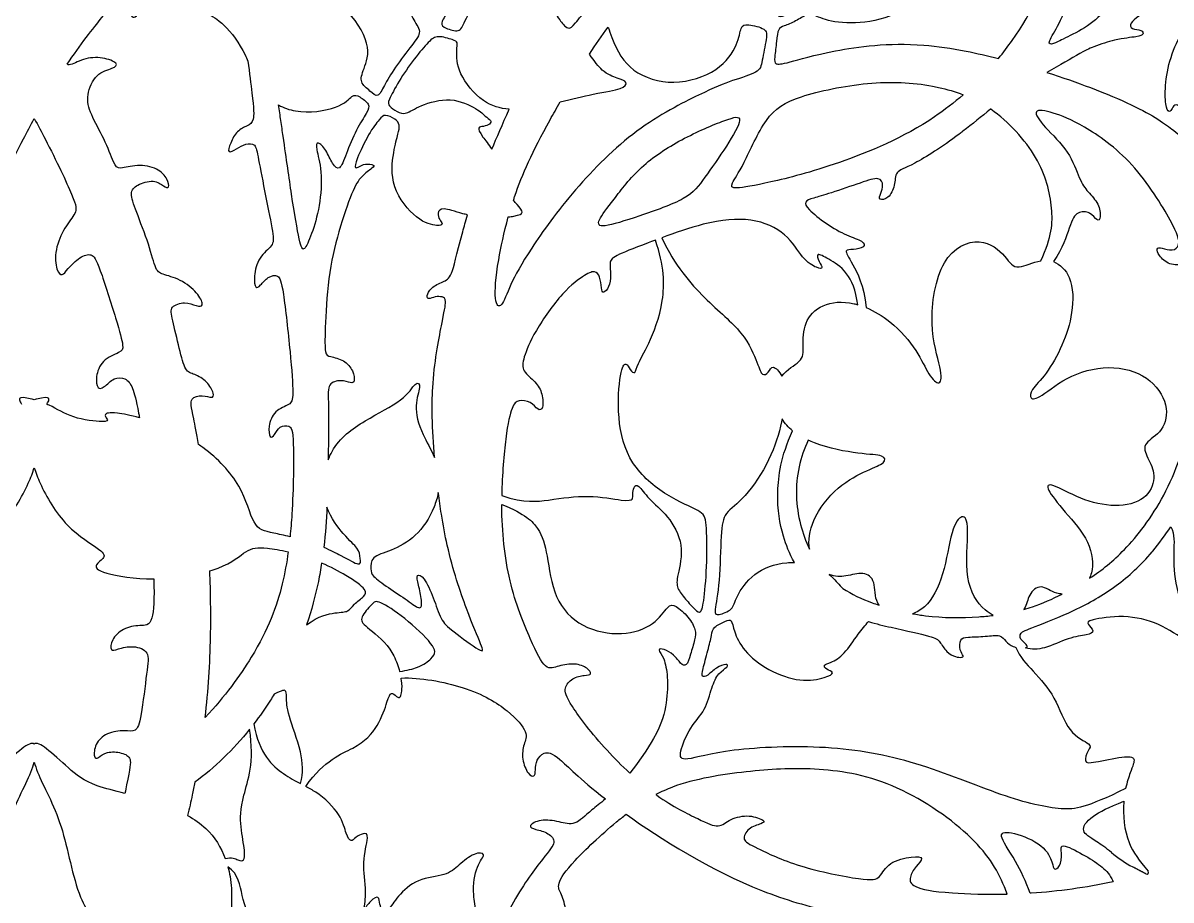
# Model space of a CAD drawing. Header units: millimetres. Extents: x -136 to 133, y -85 to 93.
# Drawn here: x -2.2 to 73.7, y -20.5 to 37.5 of the extents above; entities that cross this region are included whole.
import ezdxf

# ---------------------------------------------------------------- set-up
doc = ezdxf.new("R2010")
doc.units = ezdxf.units.MM
doc.header["$MEASUREMENT"] = 0
doc.layers.add('Default', color=18, linetype='Continuous')

msp = doc.modelspace()

# ---------------------------------------------------------------- linework, layer by layer
at = {"layer": 'Default', "color": 5}
for centre, radius, start, end in [((74.917, -11.196), 8.004, 229.77915, 242.05977), ((72.087, -18.624), 0.112, 242.45921, 38.97213)]:
    msp.add_arc(centre, radius, start, end, dxfattribs=at)
for points, knots in [([(30.732, 56.685), (31.061, 55.479), (32.159, 53.694), (34.285, 51.432), (34.609, 49.719), (34.213, 48.242), (34.339, 47.881), (35.15, 48.278), (35.727, 48.097), (35.33, 47.611), (34.213, 45.502), (33.618, 42.528), (30.789, 41.393), (28.904, 40.864), (27.664, 41.019), (27.323, 40.833), (26.369, 39.278), (25.873, 38.27), (25.32, 37.468), (25.636, 37.21), (26.685, 36.877), (26.885, 37.493), (27.851, 39.324), (30.432, 40.123), (32.596, 39.624), (33.678, 38.841), (33.595, 38.625), (32.952, 38.181), (33.202, 37.809), (33.825, 37.014), (34.231, 37.438), (34.96, 38.351), (35.549, 39.111), (35.801, 39.416)], [346.974636, 346.974636, 346.974636, 346.974636, 348.360362, 350.027032, 351.693702, 353.360372, 355.027042, 356.693712, 358.360382, 360.027051, 361.693721, 363.360391, 365.027061, 366.693731, 368.360401, 370.027071, 371.693741, 373.360411, 375.027081, 376.693751, 378.360421, 380.027091, 381.693761, 383.360431, 385.027101, 386.693771, 388.360441, 390.027111, 391.693781, 393.360451, 395.027121, 396.69379, 397.599706, 397.599706, 397.599706, 397.599706]), ([(66.495, 53.827), (65.301, 53.695), (64.245, 53.009), (63.894, 51.634), (63.301, 50.513), (62.373, 50.081), (62.181, 50.273), (62.613, 50.994), (62.501, 52.147), (62.053, 52.307), (59.779, 51.522), (55.773, 49.87), (53.724, 48.878), (53.389, 48.464), (53.277, 47.343), (52.908, 46.575), (52.316, 46.094), (52.156, 46.575), (52.348, 47.247), (51.916, 47.695), (51.035, 47.423), (49.061, 46.368), (48.389, 45.775), (47.956, 44.334), (47.396, 43.454), (46.948, 43.053), (47.348, 41.692), (47.666, 38.979), (47.59, 37.912), (48.047, 37.942), (49.267, 38.598), (49.648, 39.314), (49.19, 40.731), (50.029, 43.124), (51.989, 44.695), (55.152, 44.533), (56.936, 43.803), (58.152, 43.836), (58.72, 44.484), (59.093, 44.014), (58.849, 42.83), (58.12, 40.559), (56.141, 38.208), (53.384, 37.445), (51.032, 37.591), (49.929, 38.159), (49.653, 38.159), (48.875, 37.64), (48.031, 37.316), (47.707, 37.202), (47.61, 36.391), (47.464, 35.175), (47.464, 34.769), (48.145, 34.834), (50.983, 35.694), (55.745, 36.37), (59.176, 35.862), (60.138, 35.675)], [241.040203, 241.040203, 241.040203, 241.040203, 242.160122, 243.460122, 244.760122, 246.060122, 247.360122, 248.660122, 249.960122, 251.260122, 252.560122, 253.860122, 254.860122, 255.860122, 256.860122, 257.860122, 258.860122, 259.860122, 260.860122, 261.860122, 262.860122, 263.860122, 264.860122, 265.860122, 266.860122, 267.860122, 268.860122, 269.860122, 270.860122, 271.860122, 272.860122, 273.860122, 274.860122, 275.860122, 276.860122, 277.860122, 278.860122, 279.860122, 280.860122, 281.860122, 282.860122, 283.860122, 284.860122, 285.860122, 286.860122, 287.860122, 288.860122, 289.860122, 290.860122, 291.860122, 292.860122, 293.860122, 294.860122, 295.860122, 296.860122, 297.860122, 298.239533, 298.239533, 298.239533, 298.239533]), ([(62.279, 35.192), (62.602, 35.584), (64.327, 37.843), (66.279, 42.175), (66.996, 47.404), (66.857, 51.333), (66.548, 53.491), (66.495, 53.827)], [227.436869, 227.436869, 227.436869, 227.436869, 228.296015, 232.298253, 236.300491, 240.302728, 241.040203, 241.040203, 241.040203, 241.040203]), ([(15.896, 49.441), (16.706, 48.22), (17.047, 46.118), (16.742, 43.804), (17.45, 40.567), (19.602, 39.106), (21.822, 38.936), (22.88, 39.226), (23.273, 38.901), (23.444, 37.826), (24.212, 36.972), (23.58, 36.204), (22.302, 34.525), (21.618, 33.354), (21.244, 32.54), (20.756, 33.028), (19.991, 33.598), (20.268, 34.412), (20.886, 35.99), (19.128, 38.838), (16.492, 39.782), (14.851, 39.505), (14.036, 39.189), (13.84, 39.11)], [107.761349, 107.761349, 107.761349, 107.761349, 109.517677, 111.546805, 113.575932, 115.60506, 117.634187, 119.663315, 121.692442, 123.72157, 125.750697, 127.779825, 129.808952, 131.83808, 133.867208, 135.896335, 137.925463, 139.95459, 141.983718, 144.012845, 146.041973, 148.0711, 148.732428, 148.732428, 148.732428, 148.732428]), ([(0.678, 34.81), (1.54, 36.073), (3.443, 38.507), (3.936, 39.027), (4.74, 38.653), (4.879, 38.029), (5.087, 37.822), (5.461, 38.168), (5.766, 39.235), (5.48, 40.46), (5.48, 40.945), (7.116, 42.65), (9.343, 44.737), (11.084, 46.056), (11.113, 46.078)], [1117.133291, 1117.133291, 1117.133291, 1117.133291, 1118.83879, 1120.757562, 1122.676333, 1124.595105, 1126.513877, 1128.432648, 1130.35142, 1132.270192, 1134.188963, 1136.107735, 1138.026507, 1138.058845, 1138.058845, 1138.058845, 1138.058845]), ([(68.363, 33.266), (69.399, 32.873), (72.174, 31.702), (74.096, 30.277), (74.936, 29.57), (75.231, 29.865), (74.73, 31.56), (74.066, 32.253), (73.801, 32.002), (73.653, 31.604), (73.358, 31.781), (73.255, 33.108), (73.535, 35.025), (74.341, 36.937), (75.254, 37.882), (74.925, 38.332), (73.876, 39.081), (73.501, 38.976), (72.255, 38.491), (71.544, 37.992), (70.939, 37.507), (71.045, 37.129), (71.801, 37.084), (71.907, 36.781), (71.574, 36.63), (70.158, 36.491), (69.054, 36.155), (68.585, 35.963)], [136.951722, 136.951722, 136.951722, 136.951722, 137.445396, 138.445396, 139.445396, 140.445396, 141.445396, 142.445396, 143.445396, 144.445396, 145.445396, 146.445396, 147.445396, 148.445396, 149.445396, 150.445396, 151.445396, 152.445396, 153.445396, 154.445396, 155.445396, 156.445396, 157.445396, 158.445396, 159.445396, 160.445396, 161.199389, 161.199389, 161.199389, 161.199389]), ([(12.149, 38.535), (11.757, 38.467), (10.829, 38.435), (9.689, 38.757), (9.803, 38.204), (11.023, 37.634), (12.139, 36.108), (12.573, 35.158), (12.633, 35.024)], [994.705436, 994.705436, 994.705436, 994.705436, 996.116409, 998.145537, 1000.174664, 1002.203792, 1004.23292, 1004.56551, 1004.56551, 1004.56551, 1004.56551]), ([(36.47, 37.273), (36.546, 37.036), (36.961, 35.821), (37.89, 34.225), (40.779, 33.306), (43.903, 34.317), (45.111, 36.221), (45.216, 37.337), (45.61, 37.507), (46.989, 37.153), (46.962, 36.654), (46.621, 34.882), (46.503, 34.265), (44.691, 33.766), (42.932, 33.044), (38.288, 30.683), (34.118, 26.514), (31.108, 22.324), (29.929, 20.135), (29.405, 18.6), (28.9, 18.956), (29.069, 21.312), (29.576, 23.689), (29.863, 24.711)], [355.383812, 355.383812, 355.383812, 355.383812, 355.990556, 358.555101, 361.119647, 363.684192, 366.248738, 368.813283, 371.377829, 373.942374, 376.50692, 379.071465, 381.636011, 384.200556, 386.765102, 389.329647, 391.894193, 394.458738, 397.023284, 399.587829, 402.152374, 404.71692, 406.507297, 406.507297, 406.507297, 406.507297]), ([(29.919, 31.832), (29.335, 31.882), (28.046, 32.246), (26.441, 34.286), (26.441, 35.839), (26.523, 36.275), (26.304, 36.399), (25.141, 36.752), (24.665, 36.38), (23.635, 35.208), (22.587, 33.654), (21.885, 32.328), (21.923, 32.088), (22.508, 31.637), (23.072, 31.465), (23.913, 32.066), (26.069, 32.713), (27.946, 31.802), (28.321, 31.351), (28.772, 31.105), (28.675, 30.837), (28.214, 30.676), (27.817, 30.676), (27.976, 30.238), (28.557, 29.516), (28.772, 29.19)], [116.213345, 116.213345, 116.213345, 116.213345, 117.492747, 119.037586, 120.582425, 122.127264, 123.672103, 125.216942, 126.761781, 128.30662, 129.85146, 131.396299, 132.941138, 134.485977, 136.030816, 137.575655, 139.120494, 140.665333, 142.210172, 143.755011, 145.29985, 146.844689, 148.389528, 149.934367, 150.873328, 150.873328, 150.873328, 150.873328]), ([(68.585, 35.963), (68.431, 35.9), (67.658, 35.558), (66.801, 35), (65.691, 34.393), (65.472, 34.273)], [161.199389, 161.199389, 161.199389, 161.199389, 161.445396, 162.445396, 162.676593, 162.676593, 162.676593, 162.676593]), ([(9.371, 9.663), (9.249, 10.418), (8.917, 12.031), (8.767, 12.78), (9.665, 12.96), (10.309, 12.705), (10.437, 12.96), (9.987, 13.858), (9.059, 14.352), (8.49, 14.457), (8.131, 15.909), (7.607, 18.087), (7.454, 18.807), (8.496, 19.144), (9.261, 18.807), (9.752, 18.777), (9.445, 19.543), (8.373, 20.538), (6.994, 20.921), (6.535, 21.105), (6.152, 22.79), (5.188, 25.23), (4.805, 26.348), (5.234, 26.838), (6.46, 27.221), (7.103, 26.716), (7.456, 26.578), (7.371, 27.191), (6.713, 27.957), (5.303, 28.217), (4.078, 27.834), (3.817, 28.11), (3.159, 29.902), (2.193, 31.532), (1.91, 32.761), (2.571, 34.237), (3.801, 34.558), (4.122, 34.842), (3.082, 35.315), (1.701, 35.22), (0.967, 34.725), (0.725, 34.782), (0.678, 34.81)], [1044.445317, 1044.445317, 1044.445317, 1044.445317, 1045.38891, 1047.264984, 1049.141059, 1051.017133, 1052.893207, 1054.769282, 1056.645356, 1058.52143, 1060.397505, 1062.273579, 1064.149653, 1066.025727, 1067.901802, 1069.777876, 1071.65395, 1073.530025, 1075.406099, 1077.282173, 1079.158248, 1081.034322, 1082.910396, 1084.786471, 1086.662545, 1088.538619, 1090.414694, 1092.290768, 1094.166842, 1096.042917, 1097.918991, 1099.795065, 1101.67114, 1103.547214, 1105.423288, 1107.299362, 1109.175437, 1111.051511, 1112.927585, 1114.80366, 1116.679734, 1117.133291, 1117.133291, 1117.133291, 1117.133291]), ([(12.633, 35.024), (12.743, 34.218), (13.032, 32.075), (13.062, 31.015), (12.631, 30.746), (11.912, 30.44), (11.462, 29.578), (11.253, 28.859), (11.9, 29.218), (12.493, 29.578), (13.158, 29.578), (13.284, 28.823), (13.81, 26.088), (14.349, 23.446), (14.349, 22.817), (13.324, 22.098), (13.001, 20.715), (13.144, 19.906), (13.45, 20.158), (13.953, 20.787), (14.672, 20.93), (14.942, 20.265), (15.485, 15.486), (15.664, 12.718), (15.485, 12.304), (14.37, 11.945), (13.957, 10.83), (14.083, 10.022), (14.406, 10.273), (14.712, 10.902), (15.431, 10.956), (15.7, 10.507), (15.649, 6.241), (15.476, 4.057), (15.426, 3.573)], [1004.56551, 1004.56551, 1004.56551, 1004.56551, 1005.132618, 1006.207618, 1007.282618, 1008.357618, 1009.432618, 1010.507618, 1011.582618, 1012.657618, 1013.732618, 1014.807618, 1015.882618, 1016.957618, 1018.032618, 1019.107618, 1020.182618, 1021.257618, 1022.332618, 1023.407618, 1024.482618, 1025.557618, 1026.632618, 1027.707618, 1028.782618, 1029.857618, 1030.932618, 1032.007618, 1033.082618, 1034.157618, 1035.232618, 1036.307618, 1037.382618, 1037.694935, 1037.694935, 1037.694935, 1037.694935]), ([(33.296, 32.32), (34.034, 32.498), (35.88, 32.953), (37.494, 33.164), (37.805, 33.659), (37.114, 33.854), (36.165, 34.223), (35.561, 34.984), (35.23, 35.481)], [413.776861, 413.776861, 413.776861, 413.776861, 414.935626, 416.480465, 418.025304, 419.570143, 421.114982, 422.27257, 422.27257, 422.27257, 422.27257]), ([(59.949, 32.794), (59.35, 32.27), (56.758, 30.263), (51.351, 28.023), (46.851, 26.913), (44.649, 26.505), (44.538, 26.858), (45.334, 27.908), (46.879, 31.488), (48.733, 32.689), (53.753, 33.744), (56.709, 33.608), (58.189, 33.308), (58.32, 33.279)], [176.814093, 176.814093, 176.814093, 176.814093, 178.111858, 182.114096, 186.116334, 190.118572, 194.12081, 198.123048, 202.125285, 206.127523, 210.129761, 214.131999, 214.522001, 214.522001, 214.522001, 214.522001]), ([(14.667, 32.118), (15.004, 31.927), (16.219, 31.491), (18.848, 31.891), (19.581, 32.867), (19.971, 32.705), (20.753, 32.184), (20.557, 31.647), (19.825, 30.556), (19.093, 28.799), (18.718, 27.708), (18.23, 28.18), (17.823, 29.157), (17.221, 29.775), (17.091, 29.336), (17.579, 27.822), (17.416, 25.381), (16.847, 23.49), (16.326, 22.351), (16.082, 22.839), (15.577, 25.744), (15.19, 28.538), (14.972, 30.046)], [175.31699, 175.31699, 175.31699, 175.31699, 176.230194, 178.259321, 180.288449, 182.317576, 184.346704, 186.375831, 188.404959, 190.434087, 192.463214, 194.492342, 196.521469, 198.550597, 200.579724, 202.608852, 204.637979, 206.667107, 208.696234, 210.725362, 212.754489, 214.413831, 214.413831, 214.413831, 214.413831]), ([(14.972, 30.046), (14.923, 30.382), (14.826, 31.049), (14.719, 31.765), (14.667, 32.118)], [174.6089572, 174.6089572, 174.6089572, 174.6089572, 174.9787427, 175.3169898, 175.3169898, 175.3169898, 175.3169898]), ([(30.2, 25.819), (30.226, 25.897), (30.753, 27.465), (31.587, 29.297), (33.06, 31.912), (33.296, 32.32)], [410.618424, 410.618424, 410.618424, 410.618424, 410.752522, 413.317068, 413.776861, 413.776861, 413.776861, 413.776861]), ([(-8.458, 11.439), (-8.437, 11.547), (-8.243, 12.555), (-8.019, 13.502), (-7.534, 14.098), (-6.771, 14.126), (-6.078, 13.391), (-5.662, 13.294), (-5.538, 14.098), (-5.912, 15.276), (-7.27, 15.789), (-7.437, 16.039), (-7.021, 17.619), (-5.716, 21.748), (-5.3, 22.331), (-4.537, 22.123), (-3.636, 21.222), (-3.359, 20.778), (-2.943, 21.083), (-2.819, 22.539), (-3.512, 24.063), (-4.302, 25.006), (-4.302, 25.616), (-2.767, 28.828), (-1.741, 30.771), (-1.493, 31.226)], [465.507982, 465.507982, 465.507982, 465.507982, 465.723673, 467.642444, 469.561216, 471.479988, 473.398759, 475.317531, 477.236302, 479.155074, 481.073846, 482.992617, 484.911389, 486.830161, 488.748932, 490.667704, 492.586476, 494.505247, 496.424019, 498.342791, 500.261562, 502.180334, 504.099106, 506.017877, 506.600229, 506.600229, 506.600229, 506.600229]), ([(-1.493, 31.226), (-1.245, 30.771), (-0.218, 28.828), (1.316, 25.616), (1.316, 25.006), (0.526, 24.063), (-0.167, 22.539), (-0.042, 21.083), (0.374, 20.778), (0.651, 21.222), (1.552, 22.123), (2.315, 22.331), (2.73, 21.748), (4.036, 17.619), (4.452, 16.039), (4.285, 15.789), (2.927, 15.276), (2.552, 14.098), (2.677, 13.294), (3.093, 13.391), (3.786, 14.126), (4.549, 14.098), (5.034, 13.502), (5.258, 12.555), (5.452, 11.547), (5.472, 11.439)], [506.600229, 506.600229, 506.600229, 506.600229, 507.182581, 509.101353, 511.020125, 512.938896, 514.857668, 516.77644, 518.695211, 520.613983, 522.532755, 524.451526, 526.370298, 528.28907, 530.207841, 532.126613, 534.045384, 535.964156, 537.882928, 539.801699, 541.720471, 543.639243, 545.558014, 547.476786, 547.692477, 547.692477, 547.692477, 547.692477]), ([(27.174, 24.85), (27.068, 24.874), (26.404, 25.035), (25.444, 25.402), (25.144, 24.952), (25.305, 24.523), (25.573, 24.254), (25.315, 24.072), (23.868, 24.383), (21.991, 26.668), (22.275, 29.196), (22.597, 30.268), (22.704, 30.794), (22.436, 31.201), (21.664, 31.523), (21.396, 31.255), (20.645, 30.29), (19.758, 28.404), (19.682, 27.868), (20.026, 28.05), (20.347, 28.243), (21.066, 28.168), (20.937, 27.975), (20.133, 27.439), (19.564, 26.532), (18.623, 23.787), (17.904, 20.732), (17.728, 17.033), (17.728, 15.59), (18.005, 15.501), (19.026, 15.279), (19.636, 14.536), (19.725, 13.781), (19.481, 13.703), (18.815, 13.97), (17.894, 13.725), (17.978, 12.761), (17.969, 10.172), (17.947, 8.648)], [407.608154, 407.608154, 407.608154, 407.608154, 407.892292, 409.437131, 410.981971, 412.52681, 414.071649, 415.616488, 417.161327, 418.706166, 420.251005, 421.795844, 423.340683, 424.885522, 426.430361, 427.9752, 429.520039, 431.064878, 432.609717, 434.154556, 435.699395, 437.244234, 438.789073, 440.333912, 441.878751, 443.42359, 444.968429, 446.513268, 448.058108, 449.602947, 451.147786, 452.692625, 454.237464, 455.782303, 457.327142, 458.871981, 460.41682, 461.704169, 461.704169, 461.704169, 461.704169]), ([(65.081, 21.822), (65.822, 23.39), (65.953, 25.306), (65.14, 28.611), (62.964, 31.014), (61.767, 31.838), (61.763, 31.841)], [349.195589, 349.195589, 349.195589, 349.195589, 352.893644, 356.895882, 360.89812, 360.909944, 360.909944, 360.909944, 360.909944]), ([(68.297, 0.819), (69.148, 1.371), (70.634, 2.568), (73.35, 5.996), (75.333, 11.522), (75.541, 17.732), (75.081, 21.182), (74.634, 21.588), (73.556, 21.487), (72.845, 22.198), (72.703, 22.665), (73.048, 22.706), (73.8, 22.422), (74.329, 22.808), (74.065, 23.926), (71.205, 28.519), (67.708, 30.927), (65.824, 31.659), (64.421, 31.911), (65.238, 30.717), (67.018, 29.042), (67.646, 27.116), (68.169, 26.383), (68.965, 25.588), (69.069, 24.604), (68.818, 24.394), (68.399, 25.064), (67.457, 25.106), (67.062, 24.375), (66.549, 22.669), (65.911, 21.761)], [367.252734, 367.252734, 367.252734, 367.252734, 369.430527, 371.880623, 374.330718, 376.780814, 379.230909, 381.681005, 384.1311, 386.581196, 389.031291, 391.481387, 393.931482, 396.381578, 398.831674, 401.281769, 403.731865, 406.18196, 408.632056, 411.082151, 413.532247, 415.982342, 418.432438, 420.882533, 423.332629, 425.782724, 428.23282, 430.682915, 433.133011, 435.16844, 435.16844, 435.16844, 435.16844]), ([(59.933, 30.379), (59.846, 30.312), (58.643, 29.392), (56.354, 27.968), (55.412, 27.759), (55.481, 26.8), (55.01, 25.893), (54.313, 25.788), (54.487, 26.276), (54.696, 26.8), (54.452, 27.41), (53.318, 27.026), (51.041, 26.232), (49.982, 25.95), (49.416, 25.738), (49.586, 25.285), (50.9, 24.226), (52.271, 23.449), (53.401, 23.124), (53.472, 22.7), (52.666, 22.53), (52.03, 22.587), (52.472, 21.91), (53.384, 20.199), (53.52, 18.716)], [361.453815, 361.453815, 361.453815, 361.453815, 361.531619, 362.531619, 363.531619, 364.531619, 365.531619, 366.531619, 367.531619, 368.531619, 369.531619, 370.531619, 371.531619, 372.531619, 373.531619, 374.531619, 375.531619, 376.531619, 377.531619, 378.531619, 379.531619, 380.531619, 381.531619, 382.464639, 382.464639, 382.464639, 382.464639]), ([(29.863, 24.711), (29.998, 24.729), (30.552, 24.821), (30.935, 24.984), (30.578, 25.366), (30.283, 25.707), (30.2, 25.819)], [406.507297, 406.507297, 406.507297, 406.507297, 406.94465, 408.489489, 410.034328, 410.618424, 410.618424, 410.618424, 410.618424]), ([(24.835, 11.506), (24.822, 12.162), (24.851, 14.483), (25.538, 18.063), (25.804, 19.273), (25.508, 19.45), (25.036, 19.464), (24.549, 19.243), (24.446, 19.45), (24.697, 20.04), (25.582, 20.453), (26.128, 20.674), (26.432, 22.287), (27.044, 24.431), (27.174, 24.85)], [475.661173, 475.661173, 475.661173, 475.661173, 476.384842, 478.275327, 480.165812, 482.056296, 483.946781, 485.837266, 487.727751, 489.618235, 491.50872, 493.399205, 495.28969, 495.677676, 495.677676, 495.677676, 495.677676]), ([(52.97, 18.911), (52.863, 19.879), (52.235, 21.251), (50.976, 21.964), (50.187, 22.403), (50.395, 21.745), (50.724, 21.285), (50.351, 21.285), (49.31, 21.877), (48.369, 23.657), (46.023, 24.72), (43.219, 24.471), (40.878, 23.656), (40.01, 23.336)], [382.232648, 382.232648, 382.232648, 382.232648, 383.141846, 384.186622, 385.231398, 386.276174, 387.32095, 388.365727, 389.410503, 390.455279, 391.500055, 392.544831, 393.307842, 393.307842, 393.307842, 393.307842]), ([(29.431, 6.287), (30.962, 5.789), (32.668, 6.004), (35.168, 6.387), (37.671, 5.892), (38.14, 6.026), (38.073, 6.36), (38.14, 6.869), (38.448, 7.097), (39.077, 6.093), (40.415, 5.022), (41.553, 3.054), (41.007, 0.853), (40.981, 0.185), (41.581, -0.549), (42.249, -1.323), (42.609, -1.55), (42.809, -0.749), (43.036, 1.92), (42.969, 4.704), (42.742, 5.238), (40.388, 6.151), (37.813, 8.297), (37.006, 11.421), (37.264, 14.67), (37.658, 15.167), (37.916, 14.567), (38.259, 14.275), (38.379, 14.961), (39.066, 16.077), (40.228, 18.9), (40.188, 21.475), (39.59, 23.179)], [184.560374, 184.560374, 184.560374, 184.560374, 186.077853, 187.828566, 189.579279, 191.329991, 193.080704, 194.831416, 196.582129, 198.332841, 200.083554, 201.834266, 203.584979, 205.335691, 207.086404, 208.837116, 210.587829, 212.338541, 214.089254, 215.839966, 217.590679, 219.341391, 221.092104, 222.842817, 224.593529, 226.344242, 228.094954, 229.845667, 231.596379, 233.347092, 235.097804, 236.677515, 236.677515, 236.677515, 236.677515]), ([(39.59, 23.179), (39.422, 23.116), (38.179, 22.645), (36.784, 22.11), (36.534, 21.742), (36.666, 20.86), (36.534, 20.051), (36.122, 19.61), (36.019, 19.934), (35.946, 20.816), (35.608, 21.184), (35.064, 20.978), (33.52, 19.904), (31.491, 17.008), (30.823, 15.312), (30.749, 14.518), (31.705, 13.812), (32.146, 13.048), (32.19, 11.974), (31.823, 11.901), (31.381, 12.518), (30.499, 12.636), (30.117, 12.268), (29.71, 10.627), (29.451, 7.717), (29.431, 6.287)], [236.677515, 236.677515, 236.677515, 236.677515, 236.832949, 237.877725, 238.922501, 239.967278, 241.012054, 242.05683, 243.101606, 244.146382, 245.191158, 246.235934, 247.28071, 248.325487, 249.370263, 250.415039, 251.459815, 252.504591, 253.549367, 254.594143, 255.638919, 256.683695, 257.728472, 258.773248, 259.673845, 259.673845, 259.673845, 259.673845]), ([(40.01, 23.336), (40.88, 21.501), (42.912, 19.145), (45.547, 17.056), (46.406, 14.845), (46.641, 14.188), (47.095, 14.36), (47.302, 15.011), (47.79, 14.514), (47.946, 14.176)], [361.878743, 361.878743, 361.878743, 361.878743, 363.296804, 364.725376, 366.153947, 367.582519, 369.01109, 370.439662, 371.865668, 371.865668, 371.865668, 371.865668]), ([(53.52, 18.716), (54.061, 18.491), (55.416, 17.691), (56.991, 15.795), (57.656, 14.199), (58.454, 13.454), (58.587, 14.518), (57.603, 17.345), (58.351, 22.303), (61.204, 23.525), (62.888, 22.031), (63.346, 21.089), (64.547, 21.726), (65.081, 21.822)], [327.358315, 327.358315, 327.358315, 327.358315, 328.754251, 330.838022, 332.921793, 335.005565, 337.089336, 339.173107, 341.256879, 343.34065, 345.424421, 347.508192, 349.195589, 349.195589, 349.195589, 349.195589]), ([(65.911, 21.761), (66.364, 21.592), (67.25, 20.689), (67.235, 19.177), (67.119, 18.398), (67.004, 17.618), (66.56, 16.224), (65.416, 14.221), (64.37, 13.238), (64.35, 12.652), (64.935, 12.652), (66.963, 14.367), (69.995, 15.015), (72.541, 14.052), (73.655, 11.983), (73.048, 10.352), (71.678, 9.703), (72.244, 8.654), (72.735, 7.504), (72.116, 5.977), (70.046, 5.442), (67.66, 6.026), (65.664, 7.195), (65.347, 6.83), (66.608, 5.286), (68.439, 3.236), (68.584, 1.579), (68.348, 0.928), (68.297, 0.819)], [319.375218, 319.375218, 319.375218, 319.375218, 320.95088, 323.034651, 323.034651, 323.034651, 325.118423, 327.202194, 329.285965, 331.369736, 333.453508, 335.537279, 337.62105, 339.704821, 341.788593, 343.872364, 345.956135, 348.039906, 350.123678, 352.207449, 354.29122, 356.374992, 358.458763, 360.542534, 362.626305, 364.710077, 366.793848, 367.252734, 367.252734, 367.252734, 367.252734]), ([(47.946, 14.176), (48.289, 14.661), (49.407, 15.165), (49.363, 16.064), (49.357, 17.763), (50.528, 19.017), (52.018, 19.163), (52.889, 18.935), (52.97, 18.911)], [371.865668, 371.865668, 371.865668, 371.865668, 373.685175, 375.768946, 377.852717, 379.936489, 382.02026, 382.232648, 382.232648, 382.232648, 382.232648]), ([(17.947, 8.648), (18.022, 8.845), (18.553, 9.998), (20.353, 11.309), (23.063, 12.61), (23.757, 13.911), (24.147, 13.586), (23.605, 12.35), (23.991, 10.612), (24.758, 9.342), (24.989, 8.807)], [461.704169, 461.704169, 461.704169, 461.704169, 462.075932, 463.966416, 465.856901, 467.747386, 469.637871, 471.528355, 473.41884, 474.690359, 474.690359, 474.690359, 474.690359]), ([(-1.493, 12.621), (-1.674, 12.671), (-2.284, 12.811), (-2.57, 12.772), (-2.4, 12.455), (-2.324, 12.334)], [451.233548, 451.233548, 451.233548, 451.233548, 451.936733, 453.827217, 454.634981, 454.634981, 454.634981, 454.634981]), ([(-0.661, 12.334), (-0.586, 12.455), (-0.416, 12.772), (-0.701, 12.811), (-1.312, 12.671), (-1.493, 12.621)], [558.565477, 558.565477, 558.565477, 558.565477, 559.373241, 561.263726, 561.966911, 561.966911, 561.966911, 561.966911]), ([(5.472, 11.439), (4.874, 11.602), (3.584, 11.832), (3.068, 11.679), (3.37, 11.355), (3.37, 11.096), (0.949, 11.377), (-0.032, 12.056), (-0.61, 12.312), (-0.661, 12.334)], [547.692477, 547.692477, 547.692477, 547.692477, 548.931701, 550.822186, 552.712671, 554.603156, 556.49364, 558.384125, 558.565477, 558.565477, 558.565477, 558.565477]), ([(47.964, 11.359), (47.953, 11.299), (47.793, 10.46), (47.252, 8.675), (45.45, 5.985), (44.105, 5.174), (43.921, 3.976), (43.856, 0.42), (43.448, -1.532), (43.66, -1.653), (44.764, -1.274), (44.845, -0.509), (45.977, 1.205), (47.624, 1.854), (48.613, 1.866), (48.783, 1.859)], [75.396744, 75.396744, 75.396744, 75.396744, 75.475479, 76.475479, 77.475479, 78.475479, 79.475479, 80.475479, 81.475479, 82.475479, 83.475479, 84.475479, 85.475479, 86.475479, 86.682426, 86.682426, 86.682426, 86.682426]), ([(48.783, 1.859), (48.448, 2.452), (47.919, 3.852), (47.529, 5.98), (47.876, 8.864), (48.666, 10.574)], [86.682426, 86.682426, 86.682426, 86.682426, 87.735494, 89.23981, 90.45466, 90.45466, 90.45466, 90.45466]), ([(49.699, 9.95), (49.435, 9.393), (48.785, 7.517), (48.896, 5.043), (49.532, 3.26), (49.779, 2.743)], [59.029036, 59.029036, 59.029036, 59.029036, 60.175247, 62.625342, 63.725585, 63.725585, 63.725585, 63.725585]), ([(49.779, 2.743), (49.689, 3.309), (49.901, 4.785), (51.63, 6.979), (53.74, 8.048), (54.847, 8.437), (54.798, 8.997), (53.287, 8.997), (50.916, 9.431), (49.831, 9.889), (49.699, 9.95)], [44.483868, 44.483868, 44.483868, 44.483868, 46.230185, 48.313957, 50.397728, 52.481499, 54.565271, 56.649042, 58.732813, 59.029036, 59.029036, 59.029036, 59.029036]), ([(15.426, 3.573), (15.036, 3.663), (13.888, 3.898), (12.959, 4.117), (12.362, 6.945), (10.581, 8.817), (9.469, 9.597), (9.371, 9.663)], [1037.694935, 1037.694935, 1037.694935, 1037.694935, 1038.594309, 1040.484794, 1042.375279, 1044.265764, 1044.445317, 1044.445317, 1044.445317, 1044.445317]), ([(-9.405, 0.776), (-8.117, 0.773), (-5.665, 1.179), (-5.46, 1.753), (-6.134, 2.111), (-6.197, 2.595), (-3.555, 4.053), (-2.028, 6.651), (-1.588, 7.827), (-1.493, 8.127)], [457.92037, 457.92037, 457.92037, 457.92037, 459.65981, 461.550295, 463.44078, 465.331265, 467.22175, 469.112234, 469.893459, 469.893459, 469.893459, 469.893459]), ([(-1.493, 8.127), (-1.397, 7.827), (-0.958, 6.651), (0.57, 4.053), (3.212, 2.595), (3.149, 2.111), (2.475, 1.753), (2.68, 1.179), (5.132, 0.773), (6.42, 0.776)], [469.893459, 469.893459, 469.893459, 469.893459, 470.674684, 472.565169, 474.455654, 476.346139, 478.236624, 480.127109, 481.866548, 481.866548, 481.866548, 481.866548]), ([(25.234, 6.483), (25.168, 6.155), (24.817, 5.029), (23.778, 3.506), (22.054, 2.585), (20.738, 2.281), (20.788, 1.353), (20.788, 1.015), (21.885, 0.222), (23.269, -0.672), (24.113, -1.347), (24.163, -0.723), (23.91, 0.458), (23.741, 1.133), (24.281, 0.981), (24.93, -0.459), (25.402, -1.977), (26.002, -2.546), (28.27, -4.209), (28.175, -3.826), (27.177, -1.502), (25.994, 1.954), (25.546, 4.36), (25.434, 5.071)], [209.476872, 209.476872, 209.476872, 209.476872, 210.2245, 212.114985, 214.00547, 215.895954, 217.786439, 219.676924, 221.567409, 223.457894, 225.348378, 227.238863, 229.129348, 231.019833, 232.910317, 234.800802, 236.691287, 238.581772, 240.472256, 242.362741, 244.253226, 246.143711, 246.911776, 246.911776, 246.911776, 246.911776]), ([(17.66, 2.871), (18.083, 2.69), (19.096, 2.179), (20.123, 1.559), (20.082, 2.112), (19.979, 2.828), (19.157, 3.44), (18.139, 4.785), (17.87, 5.527)], [101.155616, 101.155616, 101.155616, 101.155616, 102.28046, 104.170945, 106.06143, 107.951915, 109.842399, 111.362529, 111.362529, 111.362529, 111.362529]), ([(37.897, -12.055), (37.374, -11.577), (35.759, -9.97), (33.745, -7.256), (33.495, -6.418), (34.083, -5.756), (34.936, -5.565), (35.436, -5.565), (35.142, -5.095), (34.304, -4.771), (33.157, -4.948), (32.348, -5.345), (31.437, -3.521), (29.788, 0.464), (29.441, 3.954), (29.428, 5.672), (29.428, 5.71)], [91.717284, 91.717284, 91.717284, 91.717284, 92.204035, 93.248811, 94.293587, 95.338363, 96.383139, 97.427916, 98.472692, 99.517468, 100.562244, 101.60702, 102.651796, 103.696572, 104.741348, 104.765309, 104.765309, 104.765309, 104.765309]), ([(29.428, 5.71), (31, 5.055), (32.01, 4.076), (32.44, 2.525), (32.816, -0.592), (34.648, -2.511), (37.467, -3.053), (39.614, -2.272), (40.449, -0.895), (40.882, -0.917), (41.822, -1.739), (42.302, -2.63), (42.222, -3.167), (41.902, -4.252), (41.651, -5.052), (41.274, -4.858), (40.817, -4.207), (40.132, -3.83), (39.675, -3.83), (40.189, -4.401), (40.417, -5.657), (40.385, -7.342), (39.887, -9.313), (38.482, -11.325), (37.897, -12.055)], [104.765309, 104.765309, 104.765309, 104.765309, 106.151194, 107.693967, 109.23674, 110.779512, 112.322285, 113.865058, 115.407831, 116.950604, 118.493377, 120.03615, 121.578923, 123.121696, 124.664469, 126.207242, 127.750015, 129.292787, 130.83556, 132.378333, 133.921106, 135.463879, 137.006652, 138.123604, 138.123604, 138.123604, 138.123604]), ([(61.933, -1.633), (61.75, -1.537), (61.023, -1.043), (59.942, 0.607), (60.405, 4.514), (59.897, 5.132), (59.17, 4.223), (58.697, 0.952), (57.74, -0.949), (56.874, -1.426), (56.592, -1.519)], [68.993925, 68.993925, 68.993925, 68.993925, 69.694455, 71.778226, 73.861997, 75.945769, 78.02954, 80.113311, 82.197083, 83.16221, 83.16221, 83.16221, 83.16221]), ([(73.691, 4.232), (73.949, 3.716), (73.826, 2.493), (73.92, 0.143), (74.938, -1.922), (76.883, -2.72), (78.828, -2.002), (79.557, -0.735), (79.776, -0.536), (80.654, -0.625), (81.272, -0.725), (81.133, -1.124), (79.518, -2.833), (77.802, -4), (76.575, -4.18), (74.76, -3.451), (72.984, -2.105), (70.54, -1.556), (68.155, -1.953), (68.135, -2.173), (68.675, -2.703), (68.235, -2.934), (66.934, -3.065), (65.446, -3.854), (64.474, -3.906), (64.054, -3.778)], [142.14908, 142.14908, 142.14908, 142.14908, 143.468872, 145.02254, 146.576207, 148.129874, 149.683542, 151.237209, 152.790877, 154.344544, 155.898212, 157.451879, 159.005547, 160.559214, 162.112881, 163.666549, 165.220216, 166.773884, 168.327551, 169.881219, 171.434886, 172.988554, 174.542221, 176.095889, 177.322528, 177.322528, 177.322528, 177.322528]), ([(72.446, 2.581), (72.458, 2.594), (72.893, 3.117), (73.32, 3.703), (73.691, 4.232)], [188.6014738, 188.6014738, 188.6014738, 188.6014738, 188.6238376, 189.4541484, 189.4541484, 189.4541484, 189.4541484]), ([(15.306, 2.571), (15.207, 1.856), (14.805, -0.343), (13.648, -3.515), (11.114, -6.996), (9.814, -8.386)], [608.267678, 608.267678, 608.267678, 608.267678, 608.737717, 609.737717, 610.390787, 610.390787, 610.390787, 610.390787]), ([(10.121, 1.308), (10.317, 1.367), (11.573, 1.791), (12.563, 2.781), (13.464, 2.907), (14.788, 2.692), (15.306, 2.571)], [603.093781, 603.093781, 603.093781, 603.093781, 603.417065, 605.30755, 607.198035, 608.267678, 608.267678, 608.267678, 608.267678]), ([(64.054, -3.778), (64.112, -3.764), (64.231, -3.702), (64.088, -3.498), (63.718, -3.218), (63.657, -2.792), (64.315, -2.512), (67.329, -1.363), (70.109, 0.23), (71.689, 1.675), (72.446, 2.581)], [177.322528, 177.322528, 177.322528, 177.322528, 178.093628, 179.597944, 181.102259, 182.606575, 184.110891, 185.615206, 187.119522, 188.601474, 188.601474, 188.601474, 188.601474]), ([(16.518, -2.249), (17.338, -1.657), (18.645, -1.398), (19.275, -1.432), (19.625, -0.907), (20.378, -0.347), (20.553, 0.003), (19.515, 0.824), (18.117, 1.565), (17.517, 1.831)], [39.845309, 39.845309, 39.845309, 39.845309, 41.581465, 43.471949, 45.362434, 47.252919, 49.143404, 51.033888, 52.273236, 52.273236, 52.273236, 52.273236]), ([(17.517, 1.831), (17.454, 1.431), (17.214, 0.089), (16.845, -1.287), (16.518, -2.249)], [52.2732364, 52.2732364, 52.2732364, 52.2732364, 52.5151847, 53.075636, 53.075636, 53.075636, 53.075636]), ([(6.42, 0.776), (6.449, -0.525), (6.373, -2.368), (5.545, -2.245), (4.333, -2.469), (3.587, -3.252), (3.532, -4.054), (3.96, -3.867), (5.079, -3.587), (6.161, -4.016), (5.974, -5.117), (5.567, -8.593), (5.232, -9.376), (4.542, -9.209), (3.274, -9.376), (2.49, -10.122), (2.434, -11.111), (2.714, -11.111), (3.274, -10.607), (4.336, -10.682), (4.989, -11.055), (4.829, -11.763), (4.55, -13.198), (4.51, -13.4)], [481.866548, 481.866548, 481.866548, 481.866548, 483.466016, 485.384788, 487.30356, 489.222331, 491.141103, 493.059875, 494.978646, 496.897418, 498.81619, 500.734961, 502.653733, 504.572505, 506.491276, 508.410048, 510.32882, 512.247591, 514.166363, 516.085134, 518.003906, 519.922678, 520.211049, 520.211049, 520.211049, 520.211049]), ([(9.814, -8.386), (10.021, -6.606), (10.227, -3.422), (10.175, -0.1), (10.121, 1.308)], [601.361568, 601.361568, 601.361568, 601.361568, 602.325141, 603.093781, 603.093781, 603.093781, 603.093781]), ([(54.382, -0.954), (54.353, -0.912), (54.073, -0.455), (54.193, 0.708), (53.373, 1.302), (52.24, 0.918), (51.468, 0.918), (51.088, 1.073)], [42.751706, 42.751706, 42.751706, 42.751706, 42.971207, 45.054979, 47.13875, 49.222521, 51.064009, 51.064009, 51.064009, 51.064009]), ([(51.088, 1.073), (51.349, 0.848), (51.604, 0.535), (51.929, 0.205), (51.989, 0.146)], [51.0640089, 51.0640089, 51.0640089, 51.0640089, 51.6851333, 51.8196172, 51.8196172, 51.8196172, 51.8196172]), ([(51.989, 0.146), (52.582, -0.243), (53.384, -0.607), (54.228, -0.903), (54.382, -0.954)], [51.819617, 51.819617, 51.819617, 51.819617, 53.300231, 53.626668, 53.626668, 53.626668, 53.626668]), ([(66.484, -0.225), (66.366, -0.216), (65.813, -0.12), (65.079, 0.523), (64.227, -0.257), (64.161, -0.908), (63.96, -1.228), (63.953, -1.238)], [44.266248, 44.266248, 44.266248, 44.266248, 44.814387, 46.898158, 48.981929, 51.065701, 51.130121, 51.130121, 51.130121, 51.130121]), ([(23.85, -5.059), (24.292, -4.887), (25.08, -4.278), (25.08, -3.698), (22.958, -1.703), (21.181, -0.579), (20.909, -0.796), (20.002, -1.83), (20.274, -2.284), (21.719, -3.31), (22.21, -4.151), (22.288, -4.305)], [60.373119, 60.373119, 60.373119, 60.373119, 61.279663, 63.015889, 64.752114, 66.488339, 68.224564, 69.960789, 71.697014, 73.433239, 73.810282, 73.810282, 73.810282, 73.810282]), ([(63.953, -1.238), (64.146, -1.184), (64.994, -0.922), (65.854, -0.545), (66.484, -0.225)], [42.536622, 42.536622, 42.536622, 42.536622, 42.931165, 44.266248, 44.266248, 44.266248, 44.266248]), ([(70.693, -13.084), (68.061, -14.355), (66.67, -14.629), (62.802, -13.745), (56.755, -11.186), (51.056, -10.159), (44.119, -10.451), (41.307, -11.364), (41.125, -10.816), (41.876, -8.943), (42.928, -7.947), (43.304, -6.329), (43.76, -5.417), (44.432, -5.018), (44.352, -4.79), (43.612, -5.052), (43.008, -5.679), (42.643, -5.725), (42.7, -5.303), (43.076, -3.901), (43.327, -2.876), (43.384, -2.397), (44.273, -1.998), (44.649, -1.839), (44.751, -2.625), (45.355, -3.953), (47.008, -5.301), (49.23, -6.087), (50.939, -5.745), (51.498, -5.404), (50.848, -5.21), (50.677, -4.891), (51.133, -4.811), (52.102, -4.241), (52.865, -3.001), (53.48, -2.281), (53.686, -2.039)], [226.545169, 226.545169, 226.545169, 226.545169, 227.503919, 228.503919, 229.503919, 230.503919, 231.503919, 232.503919, 233.503919, 234.503919, 235.503919, 236.503919, 237.503919, 238.503919, 239.503919, 240.503919, 241.503919, 242.503919, 243.503919, 244.503919, 245.503919, 246.503919, 247.503919, 248.503919, 249.503919, 250.503919, 251.503919, 252.503919, 253.503919, 254.503919, 255.503919, 256.503919, 257.503919, 258.503919, 259.503919, 260.183276, 260.183276, 260.183276, 260.183276]), ([(53.686, -2.039), (54.196, -2.193), (55.801, -2.565), (58.052, -3.06), (58.381, -3.304), (58.832, -4.096), (59.478, -4.401), (59.865, -4.416), (60.026, -4.364), (59.697, -3.974), (59.721, -3.158), (60.148, -3.06), (61.452, -3.036), (62.463, -2.877), (62.731, -3.365), (63.115, -3.65), (63.373, -3.732), (63.431, -3.746)], [260.183276, 260.183276, 260.183276, 260.183276, 260.875783, 262.380098, 263.884414, 265.38873, 266.893045, 268.397361, 269.901677, 271.405992, 272.910308, 274.414624, 275.918939, 277.423255, 278.927571, 280.431886, 280.8631, 280.8631, 280.8631, 280.8631]), ([(56.592, -1.519), (56.881, -1.572), (58.363, -1.8), (60.121, -1.81), (61.613, -1.672), (61.933, -1.633)], [65.285962, 65.285962, 65.285962, 65.285962, 65.879221, 68.329317, 68.993925, 68.993925, 68.993925, 68.993925]), ([(63.431, -3.746), (63.697, -4.402), (64.626, -5.369), (66.067, -6.959), (66.869, -9.493), (68.58, -10.189), (68.184, -10.477), (67.917, -11.418), (68.419, -11.397), (70.691, -10.914), (71.423, -11.016), (71.079, -11.754), (70.779, -12.669), (70.693, -13.084)], [208.73712, 208.73712, 208.73712, 208.73712, 210.248841, 211.945066, 213.641291, 215.337517, 217.033742, 218.729967, 220.426192, 222.122418, 223.818643, 225.514868, 226.545169, 226.545169, 226.545169, 226.545169]), ([(16.461, -12.942), (17.726, -11.165), (19.946, -10.451), (21.322, -8.968), (21.906, -7.145), (22.088, -6.655), (22.505, -7.018), (22.722, -7.181), (22.886, -6.487), (22.782, -5.829), (22.773, -5.775)], [764.965386, 764.965386, 764.965386, 764.965386, 766.624025, 768.360251, 770.096476, 771.832701, 773.568926, 775.305151, 777.041376, 777.190951, 777.190951, 777.190951, 777.190951]), ([(22.773, -5.775), (24.018, -5.725), (27.436, -6.35), (30.034, -7.992), (31.25, -9.439), (30.863, -10.103), (30.73, -11.133), (31.173, -12.207), (31.616, -12.34), (31.66, -11.897), (31.693, -11.177), (32.192, -10.657), (32.974, -10.711), (34.495, -12.384), (36.285, -13.765)], [777.190951, 777.190951, 777.190951, 777.190951, 781.057434, 785.552483, 790.047532, 794.542581, 799.03763, 803.532679, 808.027728, 812.522777, 817.017825, 821.512874, 826.007923, 830.07025, 830.07025, 830.07025, 830.07025]), ([(16.111, -12.757), (16.327, -12.049), (16.208, -10.554), (15.215, -8.058), (15.18, -6.938), (15.18, -6.536), (14.918, -6.571), (14.372, -6.852)], [-114.718501, -114.718501, -114.718501, -114.718501, -113.401577, -111.848616, -110.295656, -108.742695, -107.189735, -107.189735, -107.189735, -107.189735]), ([(14.372, -6.852), (14.293, -6.982), (13.879, -7.644), (13.424, -8.293), (13.035, -8.799)], [-107.189735, -107.189735, -107.189735, -107.189735, -107.1109446, -106.7863301, -106.7863301, -106.7863301, -106.7863301]), ([(13.035, -8.799), (13.385, -10.812), (14.709, -11.994), (15.765, -12.574), (16.111, -12.757)], [-116.872918, -116.872918, -116.872918, -116.872918, -115.47371, -114.718501, -114.718501, -114.718501, -114.718501]), ([(11.144, -17.709), (11.567, -17.612), (12.095, -17.86), (12.381, -17.891), (12.48, -17.366), (12.136, -15.607), (12.121, -13.938), (13.1, -11.315), (12.749, -9.163)], [82.052615, 82.052615, 82.052615, 82.052615, 83.548023, 85.377797, 87.207572, 89.037347, 90.867122, 92.61432, 92.61432, 92.61432, 92.61432]), ([(-1.493, -10.147), (-1.644, -10.002), (-2.248, -10.349), (-3.775, -11.744), (-5.016, -12.805), (-6.804, -13.232), (-7.495, -13.4)], [527.235152, 527.235152, 527.235152, 527.235152, 529.070239, 531.105024, 533.139809, 534.259254, 534.259254, 534.259254, 534.259254]), ([(4.51, -13.4), (3.819, -13.232), (2.031, -12.805), (0.79, -11.744), (-0.737, -10.349), (-1.341, -10.002), (-1.493, -10.147)], [520.211049, 520.211049, 520.211049, 520.211049, 521.330494, 523.36528, 525.400065, 527.235152, 527.235152, 527.235152, 527.235152]), ([(-5.291, -21.601), (-5.01, -21.211), (-4.098, -19.563), (-3.488, -15.298), (-1.902, -12.601), (-1.547, -11.534), (-1.493, -11.331)], [75.72424, 75.72424, 75.72424, 75.72424, 76.475972, 78.510758, 80.545543, 81.086214, 81.086214, 81.086214, 81.086214]), ([(-1.493, -11.331), (-1.438, -11.534), (-1.083, -12.601), (0.503, -15.298), (1.112, -19.563), (2.025, -21.211), (2.305, -21.601)], [65.917844, 65.917844, 65.917844, 65.917844, 66.458515, 68.4933, 70.528085, 71.279818, 71.279818, 71.279818, 71.279818]), ([(62.861, -20.063), (62.801, -19.901), (62.268, -18.534), (60.829, -16.216), (55.184, -12.388), (49.934, -11.635), (45.81, -11.879), (41.718, -12.506), (39.971, -13.302), (39.629, -13.481)], [-99.574225, -99.574225, -99.574225, -99.574225, -99.291434, -97.165951, -95.040468, -92.914985, -90.789502, -88.664019, -88.112597, -88.112597, -88.112597, -88.112597]), ([(9.135, -12.664), (9.079, -12.944), (8.928, -13.67), (8.761, -14.404), (8.651, -14.856)], [93.4864056, 93.4864056, 93.4864056, 93.4864056, 93.6343662, 93.8677925, 93.8677925, 93.8677925, 93.8677925]), ([(20.276, -21.161), (20.375, -20.756), (20.495, -19.572), (20.144, -17.99), (20.711, -16.051), (20.282, -16.017), (19.733, -16.308), (19.475, -16.652), (19.132, -16.188), (18.852, -14.855), (17.553, -13.543), (16.691, -13.064), (16.461, -12.942)], [751.230019, 751.230019, 751.230019, 751.230019, 752.096665, 753.639438, 755.182211, 756.724983, 758.267756, 759.810529, 761.353302, 762.896075, 764.438848, 764.965386, 764.965386, 764.965386, 764.965386]), ([(39.629, -13.481), (39.648, -13.495), (40.75, -14.289), (42.679, -15.209), (43.812, -15.759), (44.479, -15.059), (45.839, -14.78), (46.917, -15.226), (46.683, -15.393), (45.69, -15.671), (45.273, -16.505), (46.023, -16.871), (48.858, -18.267), (53.696, -19.225), (54.452, -19.049), (54.956, -17.915), (56.67, -17.537), (57.426, -17.637), (56.796, -18.217), (56.367, -18.973), (56.468, -19.603), (58.411, -19.992), (61.506, -20.088), (62.861, -20.063)], [-88.112597, -88.112597, -88.112597, -88.112597, -88.093966, -87.04919, -86.004413, -84.959637, -83.914861, -82.870085, -81.825309, -80.780533, -79.735757, -78.690981, -77.646204, -76.601428, -75.556652, -74.511876, -73.4671, -72.422324, -71.377548, -70.332772, -69.287996, -68.243219, -67.489891, -67.489891, -67.489891, -67.489891]), ([(36.285, -13.765), (35.946, -14.061), (35.104, -14.706), (34.257, -15.585), (33.276, -15.264), (31.955, -15.075), (31.106, -15.585), (31.615, -15.774), (32.559, -16), (33.068, -16.623), (32.37, -17.415), (30.584, -19.775), (29.617, -21.679), (29.344, -22.286)], [708.037938, 708.037938, 708.037938, 708.037938, 708.872138, 710.414911, 711.957684, 713.500457, 715.04323, 716.586002, 718.128775, 719.671548, 721.214321, 722.757094, 723.417138, 723.417138, 723.417138, 723.417138]), ([(69.749, -17.307), (69.416, -17.025), (68.504, -16.406), (67.659, -15.943), (68.204, -15.006), (69.565, -14.311), (70.572, -13.922)], [49.931245, 49.931245, 49.931245, 49.931245, 51.05385, 52.88338, 54.71291, 56.163429, 56.163429, 56.163429, 56.163429]), ([(70.572, -13.922), (70.571, -13.94), (70.507, -14.788), (70.653, -16.653), (71.588, -17.829), (72.174, -18.554)], [56.163429, 56.163429, 56.163429, 56.163429, 56.201302, 57.897527, 59.239139, 59.239139, 59.239139, 59.239139]), ([(8.651, -14.856), (9.096, -15.11), (10.199, -15.894), (10.87, -16.982), (11.144, -17.709)], [79.955297, 79.955297, 79.955297, 79.955297, 80.729403, 82.052615, 82.052615, 82.052615, 82.052615]), ([(30.109, -26.752), (30.197, -26.282), (30.619, -24.395), (31.742, -21.587), (32.501, -20.944), (33.136, -21.516), (33.136, -22.24), (33.416, -22.189), (33.771, -21.198), (33.365, -19.992), (33.009, -19.484), (33.94, -18.068), (36.148, -15.997), (37.441, -14.945), (37.653, -14.78)], [150.05495, 150.05495, 150.05495, 150.05495, 150.729135, 152.854618, 154.980101, 157.105584, 159.231067, 161.35655, 163.482033, 165.607516, 167.732999, 169.858482, 171.983965, 172.390618, 172.390618, 172.390618, 172.390618]), ([(37.653, -14.78), (39.915, -16.397), (44.645, -19.377), (49.718, -20.89), (51.286, -21.237)], [172.390618, 172.390618, 172.390618, 172.390618, 176.409672, 178.164716, 178.164716, 178.164716, 178.164716]), ([(64.386, -20.005), (64.104, -19.239), (63.288, -17.536), (62.084, -15.981), (63.163, -15.889), (65.357, -16.803), (65.906, -18.083), (65.906, -18.486), (66.363, -18.321), (66.509, -17.315), (66.29, -16.621), (67.917, -17.443), (69.111, -18.199), (69.62, -18.73), (69.837, -19.177), (69.869, -19.249)], [86.828729, 86.828729, 86.828729, 86.828729, 88.098281, 89.80588, 91.513479, 93.221077, 94.928676, 96.636275, 98.343873, 100.051472, 101.759071, 103.46667, 105.174268, 106.881867, 107.197915, 107.197915, 107.197915, 107.197915]), ([(27.752, -21.303), (27.68, -20.901), (27.468, -19.704), (27.743, -18.096), (28.496, -17.343), (27.629, -17.278), (26.564, -18.162), (25.795, -18.866), (23.83, -18.98), (22.471, -20.258), (21.922, -21.209), (21.519, -21.155), (21.345, -20.753), (21.318, -20.149), (20.897, -20.342), (20.438, -20.913), (20.276, -21.161)], [731.077512, 731.077512, 731.077512, 731.077512, 731.877413, 733.420186, 734.962959, 736.505732, 738.048505, 739.591278, 741.134051, 742.676824, 744.219597, 745.76237, 747.305142, 748.847915, 750.390688, 751.230019, 751.230019, 751.230019, 751.230019]), ([(11.544, -19.673), (11.595, -20.545), (11.42, -22.391), (11.98, -22.999), (13.961, -24.364), (15.603, -25.615), (16.219, -26.129), (16.301, -25.544), (16.147, -24.907), (16.393, -23.83), (14.987, -23.265), (12.984, -22.256), (12.191, -20.298), (12.042, -18.744), (11.319, -18.25)], [104.574554, 104.574554, 104.574554, 104.574554, 106.15251, 108.187295, 110.22208, 112.256865, 114.29165, 116.326435, 118.36122, 120.396005, 122.43079, 124.465575, 126.50036, 128.319654, 128.319654, 128.319654, 128.319654]), ([(11.319, -18.25), (11.379, -18.467), (11.482, -18.945), (11.529, -19.421), (11.544, -19.673)], [128.3196541, 128.3196541, 128.3196541, 128.3196541, 128.706989, 129.1638179, 129.1638179, 129.1638179, 129.1638179]), ([(69.869, -19.249), (68.029, -19.631), (66.26, -19.893), (64.405, -20.003), (64.386, -20.005)], [85.800615, 85.800615, 85.800615, 85.800615, 86.818196, 86.828729, 86.828729, 86.828729, 86.828729])]:
    msp.add_open_spline(points, degree=3, knots=knots, dxfattribs=at)
for points, degree in [([(66.704, 36.547), (67.097, 36.741), (68.23, 37.273), (69.519, 38.521), (70.094, 39.367), (70.258, 39.227), (70.16, 38.693), (69.872, 38.217), (70.037, 38.077), (70.612, 38.439), (71.967, 39.244), (73.169, 39.79), (73.169, 39.96), (73.11, 40.752), (72.812, 40.794), (71.492, 40.598), (69.524, 41.317), (68.878, 42.882), (68.834, 43.793), (68.445, 43.572), (68.109, 42.228), (67.025, 39.071), (66.167, 37.196), (65.46, 36.135), (65.875, 36.108), (66.312, 36.353), (66.704, 36.547)], 3), ([(35.23, 35.481), (35.646, 36.118), (36.065, 36.726), (36.47, 37.273)], 3), ([(60.138, 35.675), (60.846, 35.537), (61.564, 35.373), (62.279, 35.192)], 3), ([(65.472, 34.273), (66.498, 33.945), (67.474, 33.604), (68.363, 33.266)], 3), ([(58.32, 33.279), (58.875, 33.157), (59.419, 33), (59.949, 32.794)], 3), ([(28.772, 29.19), (29.097, 29.971), (29.475, 30.846), (29.919, 31.832)], 3), ([(44.127, 31.076), (43.414, 30.812), (41.249, 29.887), (38.528, 28.082), (36.724, 25.722), (35.696, 24.39), (35.891, 23.918), (38.389, 24.723), (41.86, 25.917), (42.748, 27.166), (44.358, 29.442), (45.524, 31.469), (44.84, 31.34), (44.127, 31.076)], 3), ([(61.763, 31.841), (61.153, 31.356), (60.541, 30.849), (59.933, 30.379)], 3), ([(24.989, 8.807), (24.91, 9.722), (24.853, 10.626), (24.835, 11.506)], 3), ([(48.666, 10.574), (48.382, 10.803), (48.142, 11.063), (47.964, 11.359)], 3), ([(25.434, 5.071), (25.36, 5.536), (25.294, 6.008), (25.234, 6.483)], 3), ([(17.87, 5.527), (17.832, 4.685), (17.769, 3.794), (17.66, 2.871)], 3), ([(22.288, -4.305), (22.46, -4.644), (22.588, -5.004), (22.676, -5.337)], 3), ([(22.676, -5.337), (23.165, -5.276), (23.548, -5.176), (23.85, -5.059)], 3), ([(12.749, -9.163), (11.675, -10.501), (10.445, -11.713), (9.135, -12.664)], 3), ([(72.036, -18.723), (71.608, -18.501), (71.167, -18.266)], 2)]:
    msp.add_open_spline(points, degree=degree, dxfattribs=at)

doc.saveas('drawing.dxf')
